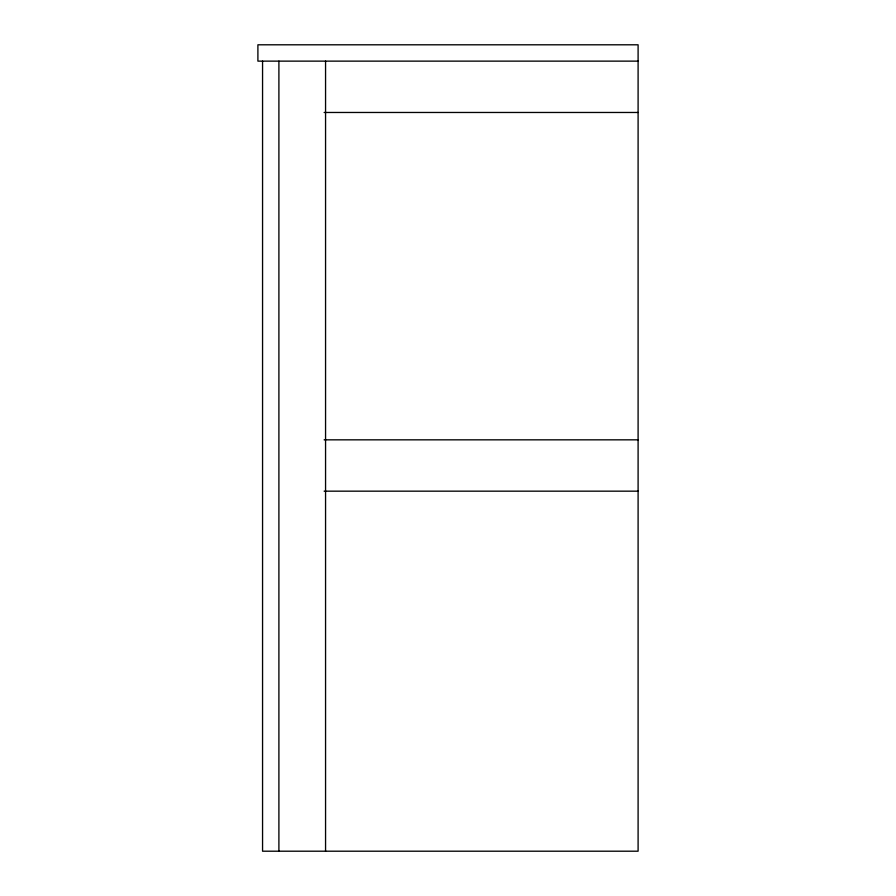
<?xml version="1.0" encoding="UTF-8"?>
<svg xmlns="http://www.w3.org/2000/svg" width="896" height="896" viewBox="0 0 896 896"><rect width="100%" height="100%" fill="white"/><g stroke="black" fill="none" stroke-linecap="round" stroke-linejoin="round"><path stroke-width="1.34" d="M638.098 61.13L257.902 61.13L257.902 44.8L638.098 44.8L638.098 851.2L262.562 851.2L262.562 61.13M324.128 112.47L638.098 112.47M324.128 439.835L638.098 439.835M324.128 491.165L638.098 491.165M325.562 61.13L325.562 851.2M278.902 61.13L278.902 851.2"/></g></svg>
